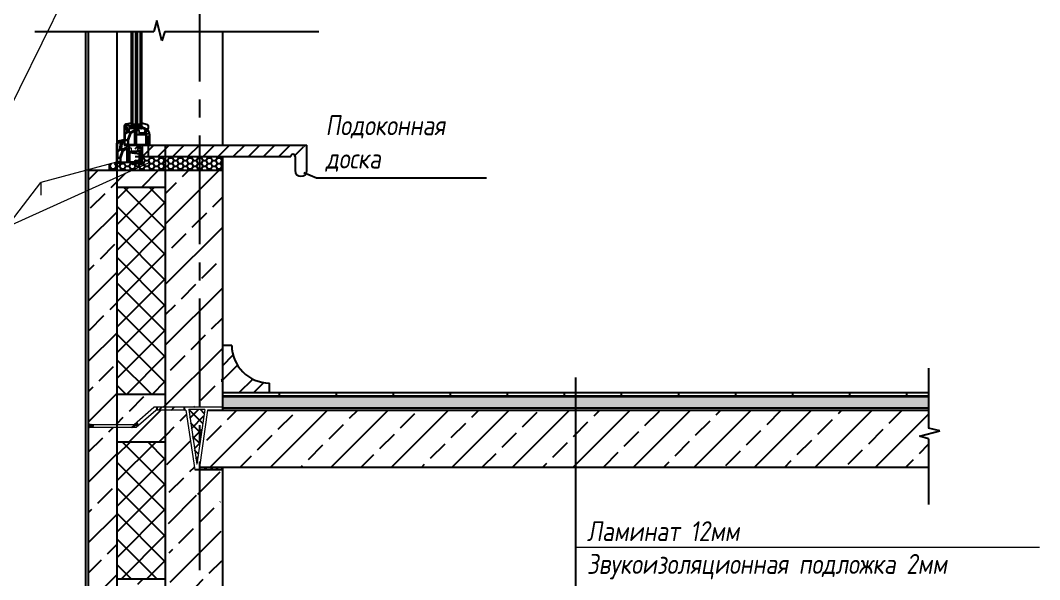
# Model space of a CAD drawing. Header units: millimetres. Extents: x -257254 to 390979, y -202328 to 355504.
# Drawn here: x 127235 to 145104, y 40809 to 50617 of the extents above; entities that cross this region are included whole.
import ezdxf
from ezdxf.enums import TextEntityAlignment as Align

# ---------------------------------------------------------------- set-up
doc = ezdxf.new("R2010")
doc.units = ezdxf.units.MM
doc.linetypes.add('CENTER2', pattern=[28.575, 19.05, -3.175, 3.175, -3.175])
doc.layers.get('0').update_dxf_attribs({"lineweight": 25})
for name, color, linetype in [('1-VIS', 7, 'Continuous'), ('G_S1', 3, 'Continuous'), ('GASKET', 5, 'Continuous'), ('PVC', 7, 'Continuous'), ('ВЫНОСКИ_Р_СТ', 130, 'Continuous'), ('ОКНА_Р_СТ', 90, 'Continuous'), ('оси', 1, 'CENTER2'), ('ПАРКЕТ', 30, 'Continuous'), ('ПРОКЛАДКА', 250, 'Continuous'), ('РАЗДЕЛИТ_ЛИНИИ', 60, 'Continuous'), ('УПРУГ_РЕЗ_ПРОКЛАДКА', 130, 'Continuous'), ('УТЕПЛИТЕЛЬ', 30, 'Continuous'), ('ШТРИХ_УРП', 120, 'Continuous')]:
    doc.layers.add(name, color=color, linetype=linetype)
for name, color, linetype, lineweight in [('A-DETL-THIN', 151, 'Continuous', 9), ('A-Wall-H', 250, 'Continuous', 20), ('bold', 7, 'Continuous', 35), ('RAZMER', 250, 'Continuous', 13), ('покрытия', 6, 'Continuous', 18), ('разрез по стене', 70, 'Continuous', 25), ('сноски', 18, 'Continuous', 13)]:
    doc.layers.add(name, color=color, linetype=linetype, lineweight=lineweight)
doc.styles.add('SIMPLEX', font='simplex.shx', dxfattribs={"width": 0.8, "oblique": 10})
pattern_1 = [(45, (0, 1171.3), (-224.5064, 224.5064), []), (135, (0, 1171.3), (-224.5064, -224.5064), [])]

msp = doc.modelspace()

# ---------------------------------------------------------------- hatches: boundary and pattern name
at = {"layer": '1-VIS'}
h = msp.add_hatch(dxfattribs=at)
h.set_pattern_fill('ANSI38', scale=2.594415, style=0)
h.set_pattern_definition([(45, (103745.9535, 104073.1886), (-5.824627, 5.824627), []), (135, (103745.9535, 104073.1886), (-17.4738809, 5.824627), [20.593166, -12.3558997])])
h.paths.add_polyline_path([(128484.48987, 43532.12641), (128426.05532, 43532.12641), (128426.05532, 43532.12636, -0.7812066191), (128426.05559, 43480.23823), (128484.48987, 43480.23823)])
at = {"layer": 'ОКНА_Р_СТ'}
h = msp.add_hatch(dxfattribs=at)
h.set_pattern_fill('ANSI31', color=0, scale=1500, style=0)
h.set_pattern_definition([(45, (63233.47, 95843.26), (-132.58252, 132.58252), [])])
edge = h.paths.add_edge_path()
edge.add_arc((132011.95732, 48231.0636), 37.5, 0, 180, ccw=False)
edge.add_line((132049.45732, 48231.0636), (132258.00942, 48231.0636))
edge.add_arc((132271.37242, 48331.0636), 100.8889, 97.611345522, 262.388654478, ccw=False)
edge.add_line((132258.00942, 48431.0636), (129247.54627, 48431.0636))
edge.add_line((129247.54627, 48431.0636), (129247.54627, 48231.0636))
edge.add_line((129247.54627, 48231.0636), (131974.45732, 48231.0636))
h = msp.add_hatch(dxfattribs=at)
h.set_pattern_fill('HONEY', color=0, scale=450, style=0)
h.set_pattern_definition([(0, (63189.503, 95653.194), (84.375, 48.71393), [56.25, -112.5]), (120, (63189.503, 95653.194), (-84.375, 48.71393), [56.25, -112.5]), (60, (63189.503, 95653.194), (2e-07, 97.427858), [-112.5, 56.25])])
h.paths.add_polyline_path([(129243.74723, 48132.12641), (128793.31648, 48096.39059), (128793.31648, 47982.12641), (130776.05513, 47982.12641), (130776.05513, 48231.0636), (130136.0018, 48231.0636), (129247.54627, 48231.0636)])
at = {"layer": 'ПАРКЕТ'}
h = msp.add_hatch(dxfattribs=at)
h.set_pattern_fill('ANSI32', color=0, scale=1444.738766, style=0)
h.set_pattern_definition([(45, (-148209.4, 255936.5), (-383.0942, 383.0942), []), (45, (-147954, 255936.5), (-383.0942, 383.0942), [])])
h.paths.add_polyline_path([(130941.16813, 44917.69142), (130776.05513, 44917.69142), (130776.05513, 44092.12641), (131601.62014, 44092.12641), (131601.62014, 44257.23941, -0.4142135624)])
at = {"layer": 'ПРОКЛАДКА'}
h = msp.add_hatch(dxfattribs=at)
h.set_pattern_fill('ANSI31', color=0, scale=1250, style=0)
h.set_pattern_definition([(45, (63289.5, 80603.2), (-110.48543, 110.48543), [])])
h.paths.add_polyline_path([(130109.85816, 43782.12641), (130109.85816, 43832.12641), (129634.85816, 43832.12641), (129634.85816, 43782.12641)])
at = {"layer": 'разрез по стене'}
h = msp.add_hatch(dxfattribs=at)
h.set_pattern_fill('JIS_STN_2.5', color=9, scale=300)
h.paths.add_polyline_path([(128426.05513, 54942.54358), (128926.05513, 54942.54358), (128926.05513, 58271.45005), (128426.05513, 58271.45005)])
h.paths.add_polyline_path([(128926.05513, 54892.54358), (128426.05513, 54892.54358), (128423.51605, 52975.6856), (128923.51605, 52975.6856)])
h.paths.add_polyline_path([(128926.05513, 47982.12641), (128426.05513, 47982.12641), (128426.05513, 42860.82515), (128426.05513, 43532.12641), (128926.05513, 43532.12641)])
h.paths.add_polyline_path([(128926.05513, 43482.12641), (128426.05513, 43482.12641), (128426.05513, 40557.12641), (128926.05513, 40557.12641)])
h.paths.add_polyline_path([(128926.05513, 32831.22836), (128426.05513, 32831.22836), (128426.05513, 28381.22836), (128926.05513, 28381.22836)])
h.paths.add_polyline_path([(128426.05513, 58931.73815), (128926.05513, 58931.73815), (128926.05513, 63079.24953), (128426.05513, 63079.24953)])
h = msp.add_hatch(dxfattribs=at)
h.set_pattern_fill('JIS_STN_2.5', color=9, scale=300)
h.paths.add_polyline_path([(130376.05513, 32831.22836), (129776.05513, 32831.22836), (129776.05513, 28681.22836), (130376.05513, 28681.22836)])
h.paths.add_polyline_path([(130776.05513, 32831.22836), (130376.05513, 32831.22836), (130376.05513, 28681.22836), (130776.05513, 28681.22836)])
h.paths.add_polyline_path([(129776.05513, 32831.22836), (128926.05513, 32831.22836), (128926.05513, 32514.17225), (129776.05513, 32514.17225)])
h.paths.add_polyline_path([(129573.53104, 28681.22836), (129776.05513, 28681.22836), (129776.05513, 28903.40029), (128926.05513, 28903.40029), (128926.05513, 28381.22836), (129230.99815, 28381.22836)])
h.paths.add_polyline_path([(130376.05513, 41560.82515), (130293.8846, 42732.12641), (130136.51277, 43782.12641), (129776.05513, 43782.12641), (129864.58634, 40557.12641), (130376.05513, 40557.12641)])
h.paths.add_polyline_path([(130734.96986, 42732.12641), (130334.96986, 42732.12641), (130376.05513, 40557.12641), (130776.05513, 40557.12641)])
edge = h.paths.add_edge_path()
edge.add_arc((130641.35689, 39502.31483), 6.25, 0, 360)
h.paths.add_polyline_path([(129776.05513, 40817.19051), (128926.05513, 40817.19051), (128926.05513, 40557.12641), (129276.05513, 40557.12641), (129776.05513, 40557.12641)])
h.paths.add_polyline_path([(129776.05513, 43782.12641), (129609.85816, 43782.12641), (129267.32527, 43482.12641), (128926.05513, 43482.12641), (128926.05513, 43226.64564), (129776.05513, 43226.64564)])
h.paths.add_polyline_path([(129776.05513, 44054.29833), (128926.05513, 44054.29833), (128926.05513, 43532.12641), (129230.99815, 43532.12641), (129573.53104, 43832.12641), (129776.05513, 43832.12641)])
h.paths.add_polyline_path([(130376.05513, 47982.12641), (129776.05513, 47982.12641), (129776.05513, 43832.12641), (130376.05513, 43832.12641)])
h.paths.add_polyline_path([(130776.05513, 47982.12641), (130376.05513, 47982.12641), (130376.05513, 43832.12641), (130776.05513, 43832.12641)])
h.paths.add_polyline_path([(129776.05513, 47982.12641), (128926.05513, 47982.12641), (128926.05513, 47691.49771), (129776.05513, 47691.49771)])
edge = h.paths.add_edge_path()
edge.add_line((130776.05513, 55313.84484), (130376.05513, 55313.84484))
edge.add_line((130376.05513, 55313.84484), (130381.96968, 52085.22639))
edge.add_arc((130388.21968, 52085.22639), 6.25, 0, 180, ccw=False)
edge.add_arc((130388.21968, 52085.22639), 6.25, -180, 0, ccw=False)
edge.add_line((130381.96968, 52085.22639), (130381.95121, 53138.84484))
edge.add_line((130381.95121, 53138.84484), (130776.05513, 53138.84484))
edge.add_line((130776.05513, 53138.84484), (130776.05513, 55313.84484))
edge = h.paths.add_edge_path()
edge.add_arc((130641.35689, 52084.03326), 6.25, 0, 360)
h.paths.add_polyline_path([(130417.14039, 54142.54358), (130334.96986, 54142.54358), (130136.51277, 55192.54358), (129776.05513, 55192.54358), (129776.05513, 53138.84484), (130376.05513, 53138.84484)])
h.paths.add_polyline_path([(129776.05513, 53398.90893), (128926.05513, 53398.90893), (128926.05513, 53138.84484), (129776.05513, 53138.84484)])
h.paths.add_polyline_path([(129776.05513, 56363.84484), (129609.85816, 56363.84484), (129267.32527, 56063.84484), (128926.05513, 56063.84484), (128926.05513, 55808.36406), (129776.05513, 55808.36406)])
h.paths.add_polyline_path([(129776.05513, 56636.01676), (128926.05513, 56636.01676), (128926.05513, 56113.84484), (129230.99815, 56113.84484), (129573.53104, 56413.84484), (129776.05513, 56413.84484)])
h.paths.add_polyline_path([(130376.05513, 58271.45005), (129776.05513, 58271.45005), (129776.05513, 55242.54358), (130376.05513, 55242.54358)])
h.paths.add_polyline_path([(130776.05513, 58271.45005), (130376.05513, 58271.45005), (130376.05513, 55242.54358), (130776.05513, 55242.54358)])
h.paths.add_polyline_path([(130376.05513, 58931.73815), (130776.05513, 58931.73815), (130776.05513, 62279.24953), (130376.05513, 62279.24953)])
h.paths.add_polyline_path([(129776.05513, 58931.73815), (130376.05513, 58931.73815), (130376.05513, 62279.24953), (130293.8846, 62279.24953), (130166.48836, 63079.24953), (129776.05513, 63079.24953)])
h = msp.add_hatch(dxfattribs=at)
h.set_pattern_fill('AR-SAND', color=9, scale=3, angle=-90)
h.set_pattern_definition([(307.5, (0, -11370.42), (146.82397, 4.80009), [0, -115.824, 0, -129.54, 0, -123.825]), (277.5, (0, -11370.42), (215.04753, -134.85698), [0, -62.484, 0, -104.394, 0, -40.005]), (237.5, (2e-14, -11276.69), (0.43116, -237.29771), [0, -38.1, 0, -137.16, 0, -179.07]), (227.5, (2e-14, -11276.7), (66.8788, -229.06694), [0, -19.05, 0, -89.916, 0, -102.87])])
h.paths.add_polyline_path([(143157.79992, 44022.12641), (130776.05513, 44022.12641), (130776.05513, 43822.12641), (143157.79992, 43822.12641)])
h = msp.add_hatch(dxfattribs=at)
h.set_pattern_fill('JIS_STN_2.5', color=9, scale=300)
h.set_pattern_definition([(45, (0, -11410.4), (-530.33, 530.33), []), (45, (529.5, -11410.4), (-530.33, 530.33), [360, -150])])
h.paths.add_polyline_path([(142997.95115, 43327.03867), (143353.83828, 43418.20357), (143157.79992, 43466.27225), (143157.79992, 43782.12641), (130517.11671, 43782.12641), (130376.05513, 42782.12641), (130776.05513, 42782.12641), (143157.79992, 42782.12641), (143157.79992, 43277.31245)])
at = {"layer": 'сноски'}
msp.add_hatch(color=4, dxfattribs=at).paths.add_polyline_path([(128513.38525, 43506.18231, 1), (128461.49696, 43506.18231, 1)])
at = {"layer": 'УТЕПЛИТЕЛЬ'}
h = msp.add_hatch(dxfattribs=at)
h.set_pattern_fill('ANSI37', color=0, scale=100, style=0)
h.set_pattern_definition(pattern_1)
h.paths.add_polyline_path([(128926.05513, 44054.29833), (129776.05513, 44054.29833), (129776.05513, 47691.49771), (128926.05513, 47691.49771)])
h = msp.add_hatch(dxfattribs=at)
h.set_pattern_fill('ANSI37', color=0, scale=1150, style=0)
h.set_pattern_definition([(45, (63289.5, 80603.2), (-101.6466, 101.6466), []), (135, (63289.5, 80603.2), (-101.6466, -101.6466), [])])
h.paths.add_polyline_path([(130467.87633, 43790.80882), (130185.75316, 43790.80882), (130326.81474, 42831.99772)])
h = msp.add_hatch(dxfattribs=at)
h.set_pattern_fill('ANSI37', color=0, scale=100, style=0)
h.set_pattern_definition(pattern_1)
h.paths.add_polyline_path([(128926.05513, 40817.19051), (129776.05513, 40817.19051), (129776.05513, 43226.64564), (128926.05513, 43226.64564)])
at = {"layer": 'ШТРИХ_УРП'}
h = msp.add_hatch(dxfattribs=at)
h.set_pattern_fill('HONEY', color=0, scale=250, style=0)
h.set_pattern_definition([(0, (63060.16, 80603.194), (46.875, 27.063294), [31.25, -62.5]), (120, (63060.16, 80603.194), (-46.875, 27.063294), [31.25, -62.5]), (60, (63060.16, 80603.194), (1e-07, 54.126588), [-62.5, 31.25])])
h.paths.add_polyline_path([(129304.89414, 43549.38832), (129294.41028, 43551.92069), (129188.527, 43482.12641), (129283.03941, 43482.12641)])
h = msp.add_hatch(dxfattribs=at)
h.set_pattern_fill('HONEY', color=0, scale=500, style=0)
h.set_pattern_definition([(0, (63289.503, 80403.194), (93.75, 54.126587), [62.5, -125]), (120, (63289.503, 80403.194), (-93.75, 54.126588), [62.5, -125]), (60, (63289.503, 80403.194), (2e-07, 108.253175), [-125, 62.5])])
h.paths.add_polyline_path([(130776.05513, 42782.12641), (130476.05513, 42782.12641), (130476.05513, 42732.12641), (130776.05513, 42732.12641)])

# ---------------------------------------------------------------- linework, layer by layer
at = {"color": 5}
for p, q in [((129205.52267, 48787.16348), (129200.52267, 48787.16348)), ((129205.52267, 48784.66348), (129200.52267, 48784.66348)), ((129205.52267, 48787.16348), (129205.52267, 48792.16348)), ((129210.52267, 48787.16348), (129210.52267, 48792.16348)), ((129215.52267, 48787.16348), (129215.52267, 48792.16348)), ((129220.52267, 48787.16348), (129220.52267, 48792.16348)), ((129225.52267, 48787.16348), (129225.52267, 48792.16348)), ((129230.52267, 48787.16348), (129230.52267, 48792.16348)), ((129235.52267, 48787.16348), (129235.52267, 48792.16348)), ((129240.52267, 48787.16348), (129240.52267, 48792.16348)), ((129245.52267, 48787.16348), (129245.52267, 48792.16348)), ((129250.52267, 48787.16348), (129250.52267, 48792.16348)), ((129255.52267, 48787.16348), (129255.52267, 48792.16348)), ((129255.52267, 48787.16348), (129255.52267, 48792.16348)), ((129255.52267, 48787.16348), (129260.52267, 48787.16348)), ((129260.52267, 48784.66348), (129255.52267, 48784.66348)), ((129260.52267, 48787.16348), (129260.52267, 48792.16348)), ((129285.52267, 48787.16348), (129280.52267, 48787.16348)), ((129285.52267, 48784.66348), (129280.52267, 48784.66348)), ((129285.52267, 48787.16348), (129285.52267, 48792.16348)), ((129290.52267, 48787.16348), (129290.52267, 48792.16348)), ((129295.52267, 48787.16348), (129295.52267, 48792.16348)), ((129300.52267, 48787.16348), (129300.52267, 48792.16348)), ((129305.52267, 48787.16348), (129305.52267, 48792.16348)), ((129310.52267, 48787.16348), (129310.52267, 48792.16348)), ((129315.52267, 48787.16348), (129315.52267, 48792.16348)), ((129320.52267, 48787.16348), (129320.52267, 48792.16348)), ((129325.52267, 48787.16348), (129325.52267, 48792.16348)), ((129330.52267, 48787.16348), (129330.52267, 48792.16348)), ((129335.52267, 48787.16348), (129335.52267, 48792.16348)), ((129335.52267, 48787.16348), (129335.52267, 48792.16348)), ((129335.52267, 48787.16348), (129340.52267, 48787.16348)), ((129340.52267, 48784.66348), (129335.52267, 48784.66348)), ((129340.52267, 48787.16348), (129340.52267, 48792.16348)), ((129205.52267, 48779.66348), (129200.52267, 48779.66348)), ((129205.52267, 48774.66348), (129200.52267, 48774.66348)), ((129205.52267, 48769.66348), (129200.52267, 48769.66348)), ((129205.52267, 48764.66348), (129200.52267, 48764.66348)), ((129205.52267, 48759.66348), (129200.52267, 48759.66348)), ((129205.52267, 48759.66348), (129205.52267, 48754.66348)), ((129210.52267, 48759.66348), (129210.52267, 48754.66348)), ((129215.52267, 48759.66348), (129215.52267, 48754.66348)), ((129220.52267, 48759.66348), (129220.52267, 48754.66348)), ((129225.52267, 48759.66348), (129225.52267, 48754.66348)), ((129230.52267, 48759.66348), (129230.52267, 48754.66348)), ((129235.52267, 48759.66348), (129235.52267, 48754.66348)), ((129240.52267, 48759.66348), (129240.52267, 48754.66348)), ((129245.52267, 48759.66348), (129245.52267, 48754.66348)), ((129250.52267, 48759.66348), (129250.52267, 48754.66348)), ((129260.52267, 48779.66348), (129255.52267, 48779.66348)), ((129260.52267, 48774.66348), (129255.52267, 48774.66348)), ((129260.52267, 48769.66348), (129255.52267, 48769.66348)), ((129260.52267, 48764.66348), (129255.52267, 48764.66348)), ((129255.52267, 48759.66348), (129255.52267, 48754.66348)), ((129255.52267, 48759.66348), (129255.52267, 48754.66348)), ((129255.52267, 48759.66348), (129260.52267, 48759.66348)), ((129260.52267, 48759.66348), (129260.52267, 48754.66348)), ((129285.52267, 48779.66348), (129280.52267, 48779.66348)), ((129285.52267, 48774.66348), (129280.52267, 48774.66348)), ((129285.52267, 48769.66348), (129280.52267, 48769.66348)), ((129285.52267, 48764.66348), (129280.52267, 48764.66348)), ((129285.52267, 48759.66348), (129280.52267, 48759.66348)), ((129285.52267, 48759.66348), (129285.52267, 48754.66348)), ((129290.52267, 48759.66348), (129290.52267, 48754.66348)), ((129295.52267, 48759.66348), (129295.52267, 48754.66348)), ((129300.52267, 48759.66348), (129300.52267, 48754.66348)), ((129305.52267, 48759.66348), (129305.52267, 48754.66348)), ((129310.52267, 48759.66348), (129310.52267, 48754.66348)), ((129315.52267, 48759.66348), (129315.52267, 48754.66348)), ((129320.52267, 48759.66348), (129320.52267, 48754.66348)), ((129325.52267, 48759.66348), (129325.52267, 48754.66348)), ((129330.52267, 48759.66348), (129330.52267, 48754.66348)), ((129340.52267, 48779.66348), (129335.52267, 48779.66348)), ((129340.52267, 48774.66348), (129335.52267, 48774.66348)), ((129340.52267, 48769.66348), (129335.52267, 48769.66348)), ((129340.52267, 48764.66348), (129335.52267, 48764.66348)), ((129335.52267, 48759.66348), (129335.52267, 48754.66348)), ((129335.52267, 48759.66348), (129335.52267, 48754.66348)), ((129335.52267, 48759.66348), (129340.52267, 48759.66348)), ((129340.52267, 48759.66348), (129340.52267, 48754.66348))]:
    msp.add_line(p, q, dxfattribs=at)
at = {"color": 1, "linetype": 'Continuous', "lineweight": 25}
for p, q in [((129170.33638, 48740.76173), (129370.38781, 48725.82088)), ((129370.38781, 48740.76173), (129170.33638, 48725.82088))]:
    msp.add_line(p, q, dxfattribs=at)
at = {"color": 5}
for points in [[(129260.52267, 48754.66348), (129260.52267, 48792.16348), (129200.52267, 48792.16348), (129200.52267, 48754.66348)], [(129255.52267, 48759.66348), (129255.52267, 48787.16348), (129205.52267, 48787.16348), (129205.52267, 48759.66348)], [(129340.52267, 48754.66348), (129340.52267, 48792.16348), (129280.52267, 48792.16348), (129280.52267, 48754.66348)], [(129335.52267, 48759.66348), (129335.52267, 48787.16348), (129285.52267, 48787.16348), (129285.52267, 48759.66348)]]:
    msp.add_lwpolyline(points, close=True, dxfattribs=at)
for points in [[(129242.29352, 48678.78286, 0.5773502692), (129240.04352, 48680.0819), (129165.28468, 48636.91987, 0.1763269807), (129164.62514, 48636.13386), (129121.88398, 48518.70349, 0.0874886635), (129121.79352, 48518.19046), (129121.79352, 48443.45495, 0.4142135624), (129123.29352, 48441.95495), (129240.79352, 48441.95495, 0.4142135624), (129242.29352, 48443.45495)], [(129109.81735, 48369.59248, 0.5773502692), (129107.56735, 48370.89151), (129032.80851, 48327.72948, 0.1763269807), (129032.14897, 48326.94347), (128989.40781, 48209.5131, 0.0874886635), (128989.31735, 48209.00007), (128989.31735, 48134.26456, 0.4142135624), (128990.81735, 48132.76456), (129108.31735, 48132.76456, 0.4142135624), (129109.81735, 48134.26456)]]:
    msp.add_lwpolyline(points, format="xyb", close=True)
at = {"color": 1, "linetype": 'Continuous', "lineweight": 25}
msp.add_lwpolyline([(129180.38529, 48740.76173), (129170.33638, 48740.76173), (129170.33638, 48725.82088), (129370.38781, 48725.82088), (129370.38781, 48740.76173)], close=True, dxfattribs=at)
at = {"color": 7, "linetype": 'Continuous', "lineweight": -2, "true_color": 0x000007}
msp.add_lwpolyline([(135406.76994, 47852.65665), (132425.04165, 47852.65665), (132204.30301, 47944.79681)], dxfattribs=at)
at = {"layer": 'A-DETL-THIN'}
for p, q in [((125739.7671, 46429.49676), (129478.501, 48120.72463)), ((125176.21473, 44635.0473), (127595.03085, 47774.47945))]:
    msp.add_line(p, q, dxfattribs=at)
at = {"layer": 'A-Wall-H', "color": 0}
for p, q in [((129230.99815, 43532.12641), (129573.53104, 43832.12641)), ((129267.32527, 43482.12641), (129609.85816, 43782.12641)), ((130776.05513, 43832.12641), (129573.53104, 43832.12641)), ((130136.51277, 43782.12641), (129609.85816, 43782.12641)), ((130136.51277, 43782.12641), (130293.8846, 42732.12641)), ((130185.75316, 43790.80882), (130326.81474, 42831.99772)), ((130467.87633, 43790.80882), (130185.75316, 43790.80882)), ((130467.87633, 43790.80882), (130326.81474, 42831.99772)), ((130517.11671, 43782.12641), (130376.05513, 42782.12641)), ((128426.05513, 43532.12641), (129230.99815, 43532.12641)), ((128426.05513, 43482.12641), (129267.32527, 43482.12641))]:
    msp.add_line(p, q, dxfattribs=at)
at = {"layer": 'bold'}
msp.add_arc((128419.58417, 43506.18226), 26.73896, 284.004899898, 75.995100102, dxfattribs=at)
at = {"layer": 'G_S1'}
for points in [[(129200.52267, 50418.93864), (129200.52267, 48740.76173), (129180.52267, 48740.76173), (129180.52267, 50418.93864)], [(129280.52267, 50418.93864), (129280.52267, 48740.76173), (129260.52267, 48740.76173), (129260.52267, 50418.93864)], [(129360.52256, 50418.93864), (129360.52267, 48740.76647), (129340.52267, 48740.76647), (129340.52256, 50418.93864)]]:
    msp.add_lwpolyline(points, dxfattribs=at)
at = {"layer": 'GASKET', "color": 5, "linetype": 'Continuous'}
msp.add_lwpolyline([(129040.99886, 48475.45386, -0.4142135624), (129037.49886, 48471.95386), (129036.99886, 48471.95386, -0.4142135624), (129035.49886, 48473.45386), (129035.49886, 48477.68587), (129033.99886, 48478.5519, 0.5773502692), (129029.49886, 48475.95382), (129029.49886, 48473.70382, -0.4142135624), (129026.99886, 48471.20382), (129025.49886, 48471.20382, -0.0200240707), (129024.09886, 48471.25991, -0.3909468838), (129019.49886, 48476.24389), (129019.49886, 48501.16376, -0.3909468838), (129024.09886, 48506.14773), (129025.49886, 48506.20382), (129026.99886, 48506.20382, -0.4142135624), (129029.49886, 48503.70382), (129029.49886, 48501.45382, 0.5773502692), (129033.99886, 48498.85575), (129035.49886, 48499.72177), (129035.49886, 48519.95583), (129052.41809, 48525.02792, -0.5023341752), (129054.34883, 48523.59109), (129054.34886, 48489.78202), (129042.16249, 48486.12876, 0.349418093), (129040.99886, 48484.66696)], format="xyb", close=True, dxfattribs=at)
at = {"layer": 'PVC'}
for p, q in [((129180.52267, 48815.78996), (129083.99607, 48795.43533)), ((129360.52266, 48820.76148), (129460.77699, 48792.94759)), ((129054.34883, 48756.7983), (129054.34883, 48429.34107)), ((129141.92479, 48673.17016), (129154.12095, 48742.338)), ((129159.77418, 48652.30554), (129143.32523, 48668.75449)), ((129154.34883, 48744.94272), (129154.34883, 48758.34107)), ((129259.34883, 48705.51578), (129165.80972, 48651.51095)), ((129261.84883, 48723.34107), (129261.84883, 48709.84591)), ((129271.84883, 48725.84107), (129264.34883, 48725.84107)), ((129274.34883, 48615.84107), (129274.34883, 48723.34107)), ((129444.65517, 48610.84107), (129279.34883, 48610.84107)), ((129360.52267, 48758.35724), (129388.14649, 48737.5956)), ((129398.93931, 48730.84107), (129414.34883, 48730.84107)), ((129416.84883, 48728.34107), (129416.84883, 48726.34107)), ((129427.34883, 48715.84107), (129438.90722, 48715.84107)), ((129432.59883, 48695.84107), (129434.9123, 48695.84107)), ((129432.59883, 48685.84107), (129440.6858, 48685.84107)), ((129437.07736, 48697.09107), (129442.16376, 48705.90098)), ((129442.46072, 48707.5851), (129441.36924, 48713.77519)), ((129442.85086, 48687.09107), (129453.09883, 48704.84107)), ((129444.39994, 48623.95285), (129447.06998, 48613.98812)), ((129484.18315, 48624.9168), (129445.94824, 48625.83778)), ((129453.09883, 48704.84107), (129451.6766, 48712.90695)), ((129454.13862, 48715.84107), (129470.59883, 48715.84107)), ((129474.34883, 48719.59107), (129470.59883, 48715.84107)), ((129474.34883, 48774.00877), (129474.34883, 48719.59107)), ((129498.09883, 48625.84107), (129484.18315, 48624.9168)), ((129500.59883, 48625.84107), (129498.09883, 48625.84107)), ((129504.34883, 48622.09107), (129500.59883, 48625.84107)), ((129504.34883, 48429.34107), (129504.34883, 48622.09107)), ((129009.44862, 48374.87113), (129021.64478, 48444.03896)), ((129019.37266, 48504.29204), (129020.87266, 48504.29204)), ((129020.87266, 48469.29204), (129019.37266, 48469.29204)), ((129021.87266, 48446.64368), (129021.87266, 48460.04204)), ((129023.37266, 48501.79204), (129023.37266, 48499.54204)), ((129023.37266, 48474.04204), (129023.37266, 48471.79204)), ((129027.87266, 48496.94396), (129029.37266, 48497.80999)), ((129029.37266, 48475.77409), (129027.87266, 48476.64011)), ((129029.37266, 48497.80999), (129029.37266, 48516.04204)), ((129029.37266, 48467.54204), (129029.37266, 48475.77409)), ((129054.34883, 48429.34107), (129111.6598, 48429.34107)), ((129111.6598, 48429.34107), (129445.68809, 48429.34107)), ((129129.37266, 48425.04204), (129129.37266, 48411.54687)), ((129139.37266, 48427.54204), (129131.87266, 48427.54204)), ((129141.87266, 48317.54204), (129141.87266, 48425.04204)), ((129445.68809, 48429.34107), (129504.34883, 48429.34107)), ((129027.29801, 48354.0065), (129010.84906, 48370.45546)), ((129126.87266, 48407.21674), (129033.33355, 48353.21191)), ((129312.179, 48312.54204), (129146.87266, 48312.54204)), ((129311.92377, 48325.65381), (129314.59381, 48315.68908)), ((129327.03834, 48326.63767), (129313.47207, 48327.53874)), ((129320.62266, 48395.65069), (129319.20043, 48403.71657)), ((129324.01182, 48297.54204), (129329.32247, 48323.64474)), ((129329.01182, 48292.54204), (129324.01182, 48297.54204)), ((129352.87266, 48292.54204), (129329.01182, 48292.54204)), ((129349.41064, 48323.68913), (129350.39476, 48318.10792)), ((129365.62266, 48327.54204), (129351.70697, 48326.61776)), ((129352.85678, 48316.04204), (129357.87266, 48316.04204)), ((129360.37266, 48313.54204), (129360.37266, 48300.04204)), ((129368.12266, 48327.54204), (129365.62266, 48327.54204)), ((128936.21192, 48131.04204), (128979.18363, 48131.04204)), ((129214.56169, 48131.04204), (129257.5334, 48131.04204)), ((129313.21192, 48131.04204), (129357.5334, 48131.04204))]:
    msp.add_line(p, q, dxfattribs=at)
at = {"layer": 'PVC', "linetype": 'Continuous', "lineweight": 0}
for p, q in [((129279.34867, 48723.32088), (129279.34867, 48690.84107)), ((129352.84867, 48725.82088), (129281.84867, 48725.82088)), ((129281.84867, 48688.34107), (129306.84883, 48688.34107)), ((129289.34867, 48713.32088), (129289.34867, 48700.84107)), ((129349.08085, 48715.82088), (129291.84867, 48715.82088)), ((129291.84867, 48698.34107), (129306.84883, 48698.34107)), ((129309.34883, 48685.84107), (129309.34883, 48613.34107)), ((129311.84883, 48610.84107), (129316.84883, 48610.84107)), ((129319.34883, 48685.84107), (129319.34883, 48650.84107)), ((129319.34883, 48613.34107), (129319.34883, 48635.84107)), ((129321.84883, 48648.34107), (129406.61107, 48648.34107)), ((129321.84883, 48638.34107), (129441.05863, 48638.34107)), ((129354.34867, 48724.32088), (129352.84867, 48725.82088)), ((129355.84867, 48725.82088), (129354.34867, 48724.32088)), ((129401.84867, 48725.82088), (129355.84867, 48725.82088)), ((129392.75268, 48715.82088), (129359.6165, 48715.82088)), ((129404.34867, 48718.32088), (129404.34867, 48723.32088)), ((129413.52025, 48705.97701), (129406.02025, 48705.97701)), ((129416.20261, 48715.82088), (129406.84867, 48715.82088)), ((129409.06088, 48650.34265), (129419.71802, 48702.72414)), ((129417.43389, 48705.71707), (129413.52025, 48705.97701)), ((129419.3537, 48673.34629), (129414.87637, 48651.33949)), ((129429.51451, 48714.93671), (129416.20261, 48715.82088)), ((129417.32618, 48648.34107), (129441.05863, 48648.34107)), ((129424.41486, 48673.77206), (129423.57128, 48674.61564)), ((129426.48799, 48685.84107), (129431.79864, 48711.94378)), ((129431.48799, 48680.84107), (129426.48799, 48685.84107)), ((129479.20617, 48670.84313), (129431.48593, 48670.84313)), ((129470.17868, 48680.84107), (129431.48799, 48680.84107)), ((129451.88681, 48711.98817), (129453.04726, 48705.40695)), ((129468.09883, 48715.84107), (129454.18315, 48714.9168)), ((129455.50928, 48703.34107), (129462.81026, 48703.34107)), ((129455.84883, 48635.84107), (129491.83861, 48635.84107)), ((129455.84883, 48625.84107), (129484.13862, 48625.84107)), ((129465.11434, 48701.81122), (129472.48276, 48684.31122)), ((129470.59883, 48715.84107), (129468.09883, 48715.84107)), ((129474.34883, 48712.09107), (129470.59883, 48715.84107)), ((129504.34883, 48640.84107), (129474.34883, 48712.09107)), ((129494.1427, 48639.31122), (129481.51026, 48669.31327)), ((129484.13862, 48625.84107), (129500.59883, 48625.84107)), ((129500.59883, 48625.84107), (129504.34883, 48629.59107)), ((129504.34883, 48629.59107), (129504.34883, 48640.84107)), ((129146.8725, 48414.13049), (129146.8725, 48381.65069)), ((129336.09169, 48416.63049), (129149.3725, 48416.63049)), ((129149.3725, 48379.15069), (129174.37266, 48379.15069)), ((129176.87266, 48376.65069), (129176.87266, 48304.15069)), ((129179.37266, 48301.65069), (129184.37266, 48301.65069)), ((129186.87266, 48304.15069), (129186.87266, 48326.65069)), ((129189.37266, 48329.15069), (129308.58246, 48329.15069)), ((129286.87753, 48364.15591), (129282.4002, 48342.14911)), ((129284.85001, 48339.15069), (129308.58246, 48339.15069)), ((129291.93869, 48364.58167), (129291.09511, 48365.42525)), ((129294.01182, 48376.65069), (129299.32247, 48402.75339)), ((129299.01182, 48371.65069), (129294.01182, 48376.65069)), ((129346.73, 48361.65274), (129299.00976, 48361.65274)), ((129337.70251, 48371.65069), (129299.01182, 48371.65069)), ((129319.41064, 48402.79778), (129320.57109, 48396.21657)), ((129323.03311, 48394.15069), (129330.33408, 48394.15069)), ((129323.37266, 48326.65069), (129359.36244, 48326.65069)), ((129323.37266, 48316.65069), (129351.66245, 48316.65069)), ((129332.63817, 48392.62083), (129340.00659, 48375.12083)), ((129371.87266, 48331.65069), (129336.09169, 48416.63049)), ((129361.66653, 48330.12083), (129349.03409, 48360.12288)), ((129351.66245, 48316.65069), (129368.12266, 48316.65069))]:
    msp.add_line(p, q, dxfattribs=at)
at = {"layer": 'PVC'}
for points in [[(129068.34883, 48635.1712), (129068.34883, 48756.7983, -0.3394542589), (129087.61953, 48781.91237), (129089.95026, 48782.53688, -0.4663076582), (129093.08779, 48780.33996), (129104.21002, 48653.2123, -0.2914734196), (129102.96953, 48650.82935), (129072.09883, 48633.00614, -0.5773502692)], [(129107.35125, 48657.46588), (129096.44384, 48782.13808, -0.3639702343), (129098.28728, 48784.77078), (129122.86328, 48791.3559, -0.5461192343), (129124.73068, 48789.65791, 0.3391374696), (129140.3905, 48760.09194, -0.2932527546), (129141.84883, 48757.81929), (129141.84883, 48744.724), (129129.61469, 48675.34077, 0.1007420008), (129129.79809, 48668.36209, -0.3298024597), (129128.61227, 48665.63419), (129111.09174, 48655.5187, -0.5486187866)], [(129068.34883, 48523.59107, 0.4142135624), (129070.84883, 48521.09107), (129115.24625, 48521.09107, 0.3152987889), (129117.59548, 48522.73602), (129158.88181, 48636.16927, 0.415199181), (129157.37972, 48639.37641, -0.110368962), (129150.93535, 48643.46671), (129134.09365, 48660.30841, 0.3394542589), (129131.07588, 48660.7057), (129069.59883, 48625.21191, 0.2679491924), (129068.34883, 48623.04685)], [(129121.84883, 48518.34107), (129121.84883, 48444.34107, 0.4142135624), (129124.34883, 48441.84107), (129239.84883, 48441.84107, 0.4142135624), (129242.34883, 48444.34107), (129242.34883, 48676.93694, 0.5773502692), (129238.59883, 48679.102), (129172.05972, 48640.68563, -0.0791628029), (129166.91679, 48638.71685, 0.259106532), (129165.08286, 48637.12558)], [(129141.44192, 48317.90367), (129141.44192, 48425.40367, 0.4142135624), (129138.94192, 48427.90367), (129131.44192, 48427.90367, 0.4142135624), (129128.94192, 48425.40367), (129128.94192, 48411.9085, -0.2679491924), (129126.44192, 48407.57837), (129032.90281, 48353.57354, -0.3394542589), (129026.86727, 48354.36813), (129010.41832, 48370.81709, -0.2455916049), (129009.01788, 48375.23276), (129021.21403, 48444.40059, 0.0436609429), (129021.44192, 48447.00531), (129021.44192, 48460.40367, -0.4142135624), (129023.94192, 48462.90367, 0.4142135624), (129028.94192, 48467.90367), (129028.94192, 48476.13572), (129027.44192, 48477.00174, 0.5773502692), (129022.94192, 48474.40367), (129022.94192, 48472.15367, -0.4142135624), (129020.44192, 48469.65367), (129018.94192, 48469.65367, -1), (129018.94192, 48504.65367), (129020.44192, 48504.65367, -0.4142135624), (129022.94192, 48502.15367), (129022.94192, 48499.90367, 0.5773502692), (129027.44192, 48497.30559), (129028.94192, 48498.17162), (129028.94192, 48516.40367, 0.493145426), (129027.05369, 48517.85255), (128951.08916, 48497.49792, 0.3394542589), (128921.44192, 48458.86089), (128921.44192, 48100.40367, 0.4142135624), (128923.94192, 48097.90367), (128933.47745, 48097.90367), (128934.94192, 48097.90367), (128942.44192, 48105.40367), (128942.44192, 48107.90367, 0.4142135624), (128939.94192, 48110.40367), (128937.95664, 48110.40367, 0.1989123674), (128937.24953, 48110.11077), (128934.00258, 48106.86382, -0.7002075382), (128931.44762, 48108.05521), (128933.29069, 48129.12156, -0.3888787319), (128935.78118, 48131.40367), (128978.75288, 48131.40367, -0.3888787319), (128981.24337, 48129.12156), (128982.95702, 48109.5344, -0.7002075382), (128980.40207, 48108.34301), (128978.63431, 48110.11077, 0.1989123674), (128977.9272, 48110.40367), (128975.94192, 48110.40367, 0.4142135624), (128973.44192, 48107.90367), (128973.44192, 48105.40367), (128980.94192, 48097.90367), (128993.44192, 48097.90367), (129000.94192, 48105.40367), (129000.94192, 48107.90367, 0.4142135624), (128998.44192, 48110.40367), (128996.45664, 48110.40367, 0.1989123674), (128995.74953, 48110.11077), (128993.98176, 48108.34301, -0.7002075382), (128991.42681, 48109.5344), (128993.14046, 48129.12156, -0.3888787319), (128995.63095, 48131.40367), (129197.25288, 48131.40367, -0.3888787319), (129199.74337, 48129.12155), (129201.45702, 48109.5344, -0.7002075382), (129198.90207, 48108.34301), (129197.13431, 48110.11077, 0.1989123674), (129196.4272, 48110.40367), (129194.44192, 48110.40367, 0.4142135624), (129191.94192, 48107.90367), (129191.94192, 48105.40367), (129199.44192, 48097.90367), (129211.94192, 48097.90367), (129219.44192, 48105.40367), (129219.44192, 48107.90367, 0.4142135624), (129216.94192, 48110.40367), (129214.95664, 48110.40367, 0.1989123674), (129214.24953, 48110.11077), (129212.48176, 48108.34301, -0.7002075382), (129209.92681, 48109.5344), (129211.64046, 48129.12155, -0.3888787319), (129214.13095, 48131.40367), (129257.10266, 48131.40367, -0.3888787319), (129259.59314, 48129.12155), (129261.43621, 48108.05521, -0.7002075382), (129258.88126, 48106.86382), (129255.63431, 48110.11077, 0.1989123674), (129254.9272, 48110.40367), (129252.94192, 48110.40367, 0.4142135624), (129250.44192, 48107.90367), (129250.44192, 48105.40367), (129257.94192, 48097.90367), (129259.40638, 48097.90367), (129268.94192, 48097.90367, 0.4142135624), (129271.44192, 48100.40367), (129271.44192, 48128.90367, -0.4142135624), (129273.94192, 48131.40367), (129295.94192, 48131.40367, -0.4142135624), (129298.44192, 48128.90367), (129298.44192, 48100.40367, 0.4142135624), (129300.94192, 48097.90367), (129311.94192, 48097.90367), (129319.44192, 48105.40367), (129319.44192, 48107.90367, 0.4142135624), (129316.94192, 48110.40367), (129314.95664, 48110.40367, 0.1989123674), (129314.24953, 48110.11077), (129311.00258, 48106.86382, -0.7002075382), (129308.44762, 48108.05521), (129310.29069, 48129.12155, -0.3888787319), (129312.78118, 48131.40367), (129357.10266, 48131.40367, -0.3888787319), (129359.59314, 48129.12155), (129361.43621, 48108.05521, -0.7002075382), (129358.88126, 48106.86382), (129355.63431, 48110.11077, 0.1989123674), (129354.9272, 48110.40367), (129352.94192, 48110.40367, 0.4142135624), (129350.44192, 48107.90367), (129350.44192, 48105.40367), (129357.94192, 48097.90367), (129359.40638, 48097.90367), (129368.94192, 48097.90367, 0.4142135624), (129371.44192, 48100.40367), (129371.44192, 48324.15367), (129367.69192, 48327.90367), (129365.19192, 48327.90367), (129351.27623, 48326.97939, 0.4462747437), (129348.9799, 48324.05076), (129349.96402, 48318.46954, 0.3639702343), (129352.42604, 48316.40367), (129357.44192, 48316.40367, -0.4142135624), (129359.94192, 48313.90367), (129359.94192, 48300.40367, -0.4142135624), (129352.44192, 48292.90367), (129328.58107, 48292.90367), (129323.58107, 48297.90367), (129328.89173, 48324.00637, 0.4541463393), (129326.6076, 48326.9993), (129313.04133, 48327.90037, 0.5139301915), (129311.49303, 48326.01544), (129314.16307, 48316.05071, -0.493145426), (129311.74825, 48312.90367), (129146.44192, 48312.90367, -0.4142135624)], [(128935.87266, 48325.98081), (128935.87266, 48447.60791, -0.3394542589), (128955.14336, 48472.72198), (128957.47409, 48473.34649, -0.0665911149), (128990.38711, 48482.16551), (128971.73385, 48344.02191, -0.2914734196), (128970.49336, 48341.63896), (128939.62266, 48323.81575, -0.5773502692)], [(129070.84883, 48515.59107), (129113.84883, 48515.59107, -0.4142135624), (129116.34883, 48513.09107), (129116.34883, 48444.34107, -0.4142135624), (129113.84883, 48441.84107), (129070.84883, 48441.84107, -0.4142135624), (129068.34883, 48444.34107), (129068.34883, 48513.09107, -0.4142135624)], [(129436.84883, 48563.84107, 0.4142135624), (129439.34883, 48561.34107), (129459.34883, 48561.34107, 0.4142135624), (129461.84883, 48563.84107), (129461.84883, 48575.99439, 0.3728956847), (129459.70536, 48578.46884, -0.1619694649), (129452.64915, 48582.00224), (129447.64915, 48587.00224, -0.1989123674), (129443.98799, 48595.84107, 0.4142135624), (129441.48799, 48598.34107), (129439.34883, 48598.34107, 0.4142135624), (129436.84883, 48595.84107)], [(129436.84883, 48444.34107, 0.4142135624), (129439.34883, 48441.84107), (129459.34883, 48441.84107, 0.4142135624), (129461.84883, 48444.34107), (129461.84883, 48553.34107, 0.4142135624), (129459.34883, 48555.84107), (129439.34883, 48555.84107, 0.4142135624), (129436.84883, 48553.34107)], [(129465.34883, 48563.84107, 0.4142135624), (129467.84883, 48561.34107), (129487.84883, 48561.34107, 0.4142135624), (129490.34883, 48563.84107), (129490.34883, 48575.84107, 0.4142135624), (129487.84883, 48578.34107), (129467.84883, 48578.34107, 0.4142135624), (129465.34883, 48575.84107)], [(128935.87266, 48214.40069, 0.4142135624), (128938.37266, 48211.90069), (128982.77008, 48211.90069, 0.3152987889), (128985.11931, 48213.54564), (129026.40564, 48326.97888, 0.415199181), (129024.90355, 48330.18602, -0.110368962), (129018.45918, 48334.27632), (129001.61748, 48351.11802, 0.3394542589), (128998.59971, 48351.51531), (128937.12266, 48316.02152, 0.2679491924), (128935.87266, 48313.85646)], [(128989.37266, 48209.15069), (128989.37266, 48135.15069, 0.4142135624), (128991.87266, 48132.65069), (129107.37266, 48132.65069, 0.4142135624), (129109.87266, 48135.15069), (129109.87266, 48367.74655, 0.5773502692), (129106.12266, 48369.91162), (129039.58355, 48331.49524, -0.0791628029), (129034.44062, 48329.52646, 0.259106532), (129032.60669, 48327.9352)], [(129332.87266, 48254.65069, 0.4142135624), (129335.37266, 48252.15069), (129355.37266, 48252.15069, 0.4142135624), (129357.87266, 48254.65069), (129357.87266, 48266.65069, 0.4142135624), (129355.37266, 48269.15069), (129335.37266, 48269.15069, 0.4142135624), (129332.87266, 48266.65069)], [(128938.37266, 48206.40069), (128981.37266, 48206.40069, -0.4142135624), (128983.87266, 48203.90069), (128983.87266, 48135.15069, -0.4142135624), (128981.37266, 48132.65069), (128938.37266, 48132.65069, -0.4142135624), (128935.87266, 48135.15069), (128935.87266, 48203.90069, -0.4142135624)]]:
    msp.add_lwpolyline(points, format="xyb", close=True, dxfattribs=at)
for points in [[(129268.34883, 48441.84107, 0.4142135624), (129270.84883, 48444.34107), (129270.84883, 48599.13778, 0.2522636525), (129269.72383, 48601.22569, -0.1521672479), (129263.1259, 48609.27857, 0.3056146846), (129260.80833, 48610.84107), (129248.34883, 48610.84107, 0.4142135624), (129245.84883, 48608.34107), (129245.84883, 48444.34107, 0.4142135624), (129248.34883, 48441.84107)], [(129027.48443, 48517.49093), (128951.5199, 48497.13629, 0.3394542589), (128921.87266, 48458.49926), (128921.87266, 48131.04204), (129371.87266, 48131.04204), (129371.87266, 48323.79204), (129368.12266, 48327.54204), (129371.87266, 48331.29204), (129371.87266, 48342.54204)], [(129248.34883, 48441.84107), (129487.84883, 48441.84107, 0.4142135624), (129490.34883, 48444.34107), (129490.34883, 48553.34107, 0.4142135624), (129487.84883, 48555.84107), (129467.84883, 48555.84107, 0.4142135624), (129465.34883, 48553.34107), (129465.34883, 48444.34107, 0.4142135624), (129467.84883, 48441.84107)], [(129135.87266, 48132.65069, 0.4142135624), (129138.37266, 48135.15069), (129138.37266, 48289.94739, 0.2522636525), (129137.24766, 48292.0353, -0.1521672479), (129130.64973, 48300.08819, 0.3056146846), (129128.33216, 48301.65069), (129115.87266, 48301.65069, 0.4142135624), (129113.37266, 48299.15069), (129113.37266, 48135.15069, 0.4142135624), (129115.87266, 48132.65069)], [(129115.87266, 48132.65069), (129355.37266, 48132.65069, 0.4142135624), (129357.87266, 48135.15069), (129357.87266, 48244.15069, 0.4142135624), (129355.37266, 48246.65069), (129335.37266, 48246.65069, 0.4142135624), (129332.87266, 48244.15069), (129332.87266, 48135.15069, 0.4142135624), (129335.37266, 48132.65069)]]:
    msp.add_lwpolyline(points, format="xyb", dxfattribs=at)
for centre, radius, start, end in [((129094.34883, 48756.7983), 40, 104.999999897, 179.999999897), ((129454.34883, 48774.00877), 20, 0, 71.251905499), ((129146.84883, 48672.30192), 5, 169.999999897, 225.193093306), ((129139.34883, 48744.94272), 15, 349.999999897, 359.999999897), ((129156.84883, 48758.34107), 2.5, 89.999999897, 179.999999897), ((129179.92309, 48710.13489), 55.70941, 89.38333603, 114.468290203), ((129163.30972, 48655.84107), 5, 224.999999897, 299.999999897), ((129256.84883, 48709.84591), 5, 299.999999897, 359.999999897), ((129264.34883, 48723.34107), 2.5, 89.999999897, 179.999999897), ((129271.84883, 48723.34107), 2.5, 359.999999897, 89.999999897), ((129279.34883, 48615.84107), 5, 179.999999897, 269.999999897), ((129398.93931, 48742.84107), 12, 205.920471149, 270), ((129414.34883, 48728.34107), 2.5, 0, 90), ((129427.34883, 48726.34107), 10.5, 180, 270), ((129432.59883, 48690.84107), 5, 90, 270), ((129434.9123, 48698.34107), 2.5, 270, 330), ((129438.90722, 48713.34107), 2.5, 10, 90), ((129440.6858, 48688.34107), 2.5, 270, 330), ((129439.9987, 48707.15098), 2.5, 330, 10), ((129445.84883, 48624.34107), 1.5, 86.199999897, 194.999999897), ((129444.65517, 48613.34107), 2.5, 269.999999897, 14.999999897), ((129454.13862, 48713.34107), 2.5, 90, 190), ((129019.37266, 48486.79204), 17.5, 89.999999897, 269.999999897), ((129020.87266, 48501.79204), 2.5, 359.999999897, 89.999999897), ((129020.87266, 48471.79204), 2.5, 269.999999897, 359.999999897), ((129006.87266, 48446.64368), 15, 349.999999897, 359.999999897), ((129024.37266, 48460.04204), 2.5, 89.999999897, 179.999999897), ((129026.37266, 48499.54204), 3, 179.999999897, 299.999999897), ((129026.37266, 48474.04204), 3, 59.999999897, 179.999999897), ((129024.37266, 48467.54204), 5, 269.999999897, 359.999999897), ((129027.87266, 48516.04204), 1.5, 359.999999897, 104.999999898), ((129131.87266, 48425.04204), 2.5, 89.999999897, 179.999999897), ((129139.37266, 48425.04204), 2.5, 359.999999897, 89.999999897), ((129014.37266, 48374.00288), 5, 169.999999897, 225.193093306), ((129030.83355, 48357.54204), 5, 224.999999897, 299.999999897), ((129124.37266, 48411.54687), 5, 299.999999897, 359.999999897), ((129146.87266, 48317.54204), 5, 179.999999897, 269.999999897), ((129313.37266, 48326.04204), 1.5, 86.199999897, 194.999999897), ((129312.179, 48315.04204), 2.5, 269.999999897, 14.999999897), ((129326.87266, 48324.14316), 2.5, 348.499999897, 86.199999897), ((129351.87266, 48324.12325), 2.5, 93.799999897, 189.999999897), ((129352.85678, 48318.54204), 2.5, 189.999999897, 269.999999897), ((129352.87266, 48300.04204), 7.5, 269.999999897, 359.999999897), ((129357.87266, 48313.54204), 2.5, 359.999999897, 89.999999897)]:
    msp.add_arc(centre, radius, start, end, dxfattribs=at)
at = {"layer": 'PVC', "linetype": 'Continuous', "lineweight": 0}
for centre, radius, start, end in [((129281.84867, 48723.32088), 2.5, 89.999999897, 179.999999897), ((129281.84867, 48690.84107), 2.5, 179.999999897, 269.999999897), ((129291.84867, 48713.32088), 2.5, 89.999999897, 179.999999897), ((129291.84867, 48700.84107), 2.5, 179.999999897, 269.999999897), ((129306.84883, 48685.84107), 12.5, 359.999999897, 89.999999897), ((129306.84883, 48685.84107), 2.5, 359.999999897, 89.999999897), ((129311.84883, 48613.34107), 2.5, 179.999999897, 269.999999897), ((129316.84883, 48613.34107), 2.5, 269.999999897, 359.999999897), ((129321.84883, 48650.84107), 2.5, 179.999999897, 269.999999897), ((129321.84883, 48635.84107), 2.5, 89.999999897, 179.999999897), ((129354.34867, 48724.32088), 10, 238.21166928, 301.788330514), ((129392.75268, 48713.32088), 2.5, 19.993270633, 89.999999897), ((129406.84867, 48718.44953), 12.5, 199.993270633, 266.199999897), ((129401.84867, 48723.32088), 2.5, 359.999999897, 89.999999897), ((129406.84867, 48718.32088), 2.5, 179.999999897, 269.999999897), ((129406.61107, 48650.84107), 2.5, 269.999999897, 348.499999897), ((129417.32618, 48650.84107), 2.5, 168.499999897, 269.999999897), ((129417.26821, 48703.22256), 2.5, 348.499999897, 86.199999897), ((129421.80352, 48672.84787), 2.5, 44.999999897, 168.499999897), ((129431.48593, 48680.84313), 10, 224.999999897, 269.999999897), ((129429.34883, 48712.4422), 2.5, 348.499999897, 86.199999897), ((129441.05863, 48635.84107), 12.5, 9.594068124, 89.999999897), ((129441.05863, 48635.84107), 2.5, 9.594068124, 89.999999897), ((129455.84883, 48638.34107), 12.5, 189.594068124, 269.999999897), ((129454.34883, 48712.42229), 2.5, 93.799999897, 189.999999897), ((129455.50928, 48705.84107), 2.5, 189.999999897, 269.999999897), ((129455.84883, 48638.34107), 2.5, 189.594068124, 269.999999897), ((129462.81026, 48700.84107), 2.5, 22.833654075, 89.999999897), ((129470.17868, 48683.34107), 2.5, 269.999999897, 22.833654075), ((129479.20617, 48668.34313), 2.5, 22.833654075, 89.999999897), ((129491.83861, 48638.34107), 2.5, 269.999999897, 22.833654075), ((129149.3725, 48414.13049), 2.5, 89.999999897, 179.999999897), ((129149.3725, 48381.65069), 2.5, 179.999999897, 269.999999897), ((129149.38968, 48289.52882), 2.5, 89.999999897, 179.999999897), ((129174.37266, 48376.65069), 2.5, 359.999999897, 89.999999897), ((129179.37266, 48304.15069), 2.5, 179.999999897, 269.999999897), ((129184.37266, 48304.15069), 2.5, 269.999999897, 359.999999897), ((129189.37266, 48326.65069), 2.5, 89.999999897, 179.999999897), ((129284.85001, 48341.65069), 2.5, 168.499999897, 269.999999897), ((129289.32735, 48363.65749), 2.5, 44.999999897, 168.499999897), ((129299.00976, 48371.65274), 10, 224.999999897, 269.999999897), ((129308.58246, 48326.65069), 12.5, 9.594068124, 89.999999897), ((129308.58246, 48326.65069), 2.5, 9.594068124, 89.999999897), ((129323.37266, 48329.15069), 12.5, 189.594068124, 269.999999897), ((129323.03311, 48396.65069), 2.5, 189.999999897, 269.999999897), ((129323.37266, 48329.15069), 2.5, 189.594068124, 269.999999897), ((129319.73546, 48264.56164), 5.53392, 12.544632906, 56.867930448), ((129330.33408, 48391.65069), 2.5, 22.833654075, 89.999999897), ((129337.70251, 48374.15069), 2.5, 269.999999897, 22.833654075), ((129346.73, 48359.15274), 2.5, 22.833654075, 89.999999897), ((129359.36244, 48329.15069), 2.5, 269.999999897, 22.833654075)]:
    msp.add_arc(centre, radius, start, end, dxfattribs=at)
at = {"layer": 'RAZMER', "color": 0}
msp.add_line((136966.92752, 41379.10383), (145103.59039, 41379.10383), dxfattribs=at)
at = {"layer": 'ВЫНОСКИ_Р_СТ', "color": 0}
msp.add_line((136966.92752, 44353.89698), (136966.92752, 39079.10383), dxfattribs=at)
at = {"layer": 'ОКНА_Р_СТ', "color": 0}
for p, q in [((129054.18056, 48429.83701), (129481.70465, 48429.83701)), ((129247.54627, 48431.0636), (131308.00942, 48431.0636)), ((129375.6717, 48229.34107), (129375.6717, 48429.34107)), ((129481.70465, 48229.83701), (129481.70465, 48429.83701)), ((129776.05513, 48431.0636), (129776.05513, 48422.68929)), ((130197.54627, 48431.0636), (132258.00942, 48431.0636)), ((130197.54627, 48431.0636), (132258.00942, 48431.0636)), ((128926.05513, 48031.55953), (128926.05513, 48372.68929)), ((129247.54627, 48231.0636), (131024.45732, 48231.0636)), ((130197.54627, 48231.0636), (131974.45732, 48231.0636)), ((130197.54627, 48231.0636), (131974.45732, 48231.0636))]:
    msp.add_line(p, q, dxfattribs=at)
for centre, radius, start, end in [((132011.95732, 48231.0636), 37.5, 0, 180), ((132011.95732, 48231.0636), 37.5, 0, 180), ((132153.73337, 47986.40245), 104.36368, 182.348211713, 357.651788287)]:
    msp.add_arc(centre, radius, start, end, dxfattribs=at)
at = {"layer": 'оси', "ltscale": 100}
msp.add_line((130376.05513, 65740.40787), (130376.05513, 16459.9271), dxfattribs=at)
at = {"layer": 'ПАРКЕТ', "color": 0}
msp.add_lwpolyline([(130941.16813, 44917.69142), (130776.05513, 44917.69142), (130776.05513, 44092.12641), (131601.62014, 44092.12641), (131601.62014, 44257.23941)], dxfattribs=at)
msp.add_arc((131601.62014, 44917.69142), 660.45201, 180, 270, dxfattribs=at)
at = {"layer": 'покрытия'}
for p, q in [((125739.7671, 46429.49676), (129023.69033, 53070.94898)), ((128922.3034, 48131.04204), (127595.03085, 47774.47945)), ((127595.03085, 47774.47945), (127595.03085, 47554.52511))]:
    msp.add_line(p, q, dxfattribs=at)
at = {"layer": 'ПРОКЛАДКА', "color": 0}
for p, q in [((129634.85816, 43782.12641), (129634.85816, 43832.12641)), ((130109.85816, 43782.12641), (130109.85816, 43832.12641))]:
    msp.add_line(p, q, dxfattribs=at)
at = {"layer": 'РАЗДЕЛИТ_ЛИНИИ', "color": 0}
for p, q in [((129624.12381, 50616.69953), (129576.05513, 50420.66116)), ((129715.28871, 50260.8124), (129624.12381, 50616.69953)), ((127485.53879, 50420.66116), (129576.05513, 50420.66116)), ((129765.01493, 50420.66116), (129715.28871, 50260.8124)), ((129765.01493, 50420.66116), (132468.23762, 50420.66116)), ((143157.79992, 44519.62105), (143157.79992, 43466.27225)), ((143353.83828, 43418.20357), (143157.79992, 43466.27225)), ((142997.95115, 43327.03867), (143353.83828, 43418.20357)), ((143157.79992, 43277.31245), (142997.95115, 43327.03867)), ((143157.79992, 43277.31245), (143157.79992, 42126.97733))]:
    msp.add_line(p, q, dxfattribs=at)
at = {"layer": 'разрез по стене'}
for p, q in [((128376.05513, 50420.66116), (128376.05513, 28381.22836)), ((128426.05513, 50420.66116), (128426.05513, 28331.22836)), ((128926.05513, 50420.66116), (128926.05513, 40557.12641)), ((130776.05513, 50420.66116), (130776.05513, 48431.0636)), ((129776.05513, 48431.0636), (129776.05513, 40394.82844)), ((132258.00942, 47982.12641), (132258.00942, 48431.0636)), ((129146.88968, 48289.52882), (129146.87266, 48135.87452)), ((129322.76014, 48269.19581), (129149.38968, 48292.02882)), ((129299.32247, 48402.75339), (129319.41064, 48402.79778)), ((129325.13727, 48135.15069), (129325.13727, 48265.76361)), ((128793.31648, 48102.12619), (128793.31648, 47982.12641)), ((129146.87266, 48135.87452), (129325.13727, 48135.87452)), ((130776.05513, 48231.0636), (130776.05513, 43782.12641)), ((132049.45732, 48231.0636), (132049.45732, 47982.12641)), ((130776.05513, 47982.12641), (128426.05513, 47982.12641)), ((128426.05513, 47982.12641), (128426.05513, 44032.12641)), ((128926.05513, 47691.49771), (129776.05513, 47691.49771)), ((130774.04062, 44276.41375), (130774.04062, 44316.41375)), ((129776.05513, 44054.29833), (128926.05513, 44054.29833)), ((130776.05513, 44092.12641), (143157.79992, 44092.12641)), ((130776.05513, 44032.12641), (143157.79992, 44032.12641)), ((130776.05513, 44022.12641), (143157.79992, 44022.12641)), ((131776.05513, 44032.12641), (131776.05513, 44092.12641)), ((132776.05513, 44032.12641), (132776.05513, 44092.12641)), ((133776.05513, 44032.12641), (133776.05513, 44092.12641)), ((134776.05513, 44032.12641), (134776.05513, 44092.12641)), ((135776.05513, 44032.12641), (135776.05513, 44092.12641)), ((136776.05513, 44032.12641), (136776.05513, 44092.12641)), ((137776.05513, 44032.12641), (137776.05513, 44092.12641)), ((138776.05513, 44032.12641), (138776.05513, 44092.12641)), ((139776.05513, 44032.12641), (139776.05513, 44092.12641)), ((140776.05513, 44032.12641), (140776.05513, 44092.12641)), ((141776.05513, 44032.12641), (141776.05513, 44092.12641)), ((142776.05513, 44032.12641), (142776.05513, 44092.12641)), ((130517.11671, 43782.12641), (143157.79992, 43782.12641)), ((130776.05513, 43822.12641), (143157.79992, 43822.12641)), ((128926.05513, 43226.64564), (129776.05513, 43226.64564)), ((130776.05513, 42732.12641), (130293.8846, 42732.12641)), ((130376.05513, 42782.12641), (130776.05513, 42782.12641)), ((130517.11671, 42782.12641), (143157.79992, 42782.12641)), ((130776.05513, 42782.12641), (130776.05513, 33280.16555)), ((129776.05513, 40817.19051), (128926.05513, 40817.19051))]:
    msp.add_line(p, q, dxfattribs=at)
at = {"layer": 'сноски', "color": 7}
for p, q in [((128464.97135, 43532.12641), (128426.05513, 43532.12641)), ((128464.97135, 43480.23811), (128426.05513, 43480.23811))]:
    msp.add_line(p, q, dxfattribs=at)
at = {"layer": 'сноски'}
msp.add_circle((128487.44111, 43506.18231), 25.94415, dxfattribs=at)
at = {"layer": 'УПРУГ_РЕЗ_ПРОКЛАДКА', "color": 0}
for p, q in [((129294.41028, 43551.92069), (129188.527, 43482.12641)), ((130476.05513, 42732.12641), (130476.05513, 42782.12641)), ((130776.05513, 42732.12641), (130776.05513, 42782.12641))]:
    msp.add_line(p, q, dxfattribs=at)

# ---------------------------------------------------------------- texts
at = {"layer": 'RAZMER', "color": 0, "style": 'SIMPLEX', "oblique": 10, "width": 0.8}
for s, p in [('Ламинат 12мм', (137166.92752, 41379.10383)), ('Звукоизоляционная подложка 2мм', (137166.92752, 40804.10383))]:
    msp.add_text(s, height=350, dxfattribs=at).set_placement(p, align=Align.BOTTOM_LEFT)
at = {"layer": 'RAZMER', "color": 0, "insert": (132584.56323, 48952.59563), "char_height": 350, "attachment_point": 1, "style": 'SIMPLEX'}
msp.add_mtext_dynamic_manual_height_columns('Подоконная доска', width=1239.2056219, gutter_width=12.5, heights=[0], dxfattribs=at)

doc.saveas('drawing.dxf')
